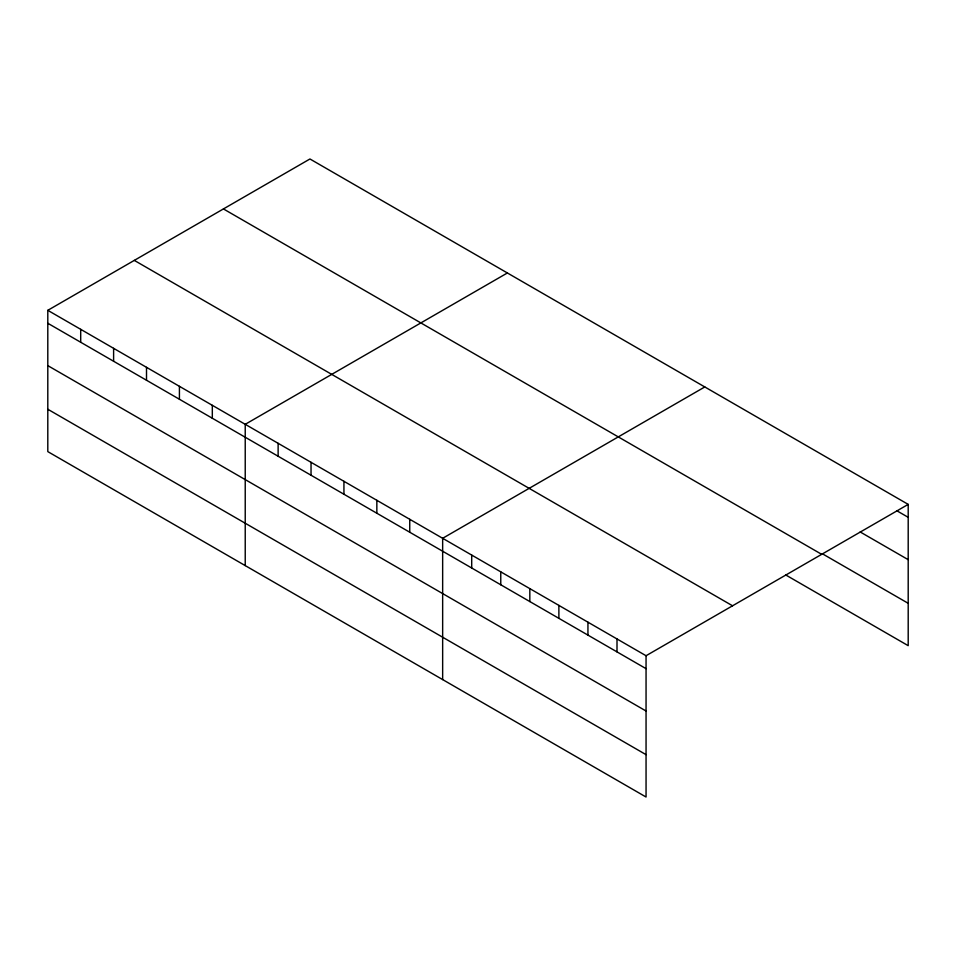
<?xml version="1.0" encoding="UTF-8"?>
<svg xmlns="http://www.w3.org/2000/svg" width="956" height="956" viewBox="0 0 956 956"><rect width="100%" height="100%" fill="white"/><g stroke="black" fill="none" stroke-linecap="round" stroke-linejoin="round"><path stroke-width="1.43" d="M646.053 711.013L646.053 655.732L47.8 310.33L47.8 451.614L646.053 797.017L646.053 711.013L47.8 365.622M785.653 574.915L908.2 645.67L908.2 504.386L309.947 158.983L47.8 310.33M507.373 272.974L245.226 424.321L245.226 565.594M704.787 386.953L442.652 538.3L442.652 679.573M646.053 655.732L908.2 504.386M896.824 510.755L908.2 517.316M860.185 531.954L908.2 559.666M822.291 553.715L908.2 603.308M223.441 208.934L821.694 554.337M134.306 260.391L732.559 605.793M47.8 323.259L646.053 668.662M47.8 409.252L646.053 754.654M617.002 638.955L617.002 651.884M587.94 622.177L587.94 635.107M558.878 605.411L558.878 618.329M529.827 588.633L529.827 601.563M500.765 571.855L500.765 584.785M471.702 555.077L471.702 568.007M409.742 519.299L409.742 532.229M376.843 500.311L376.843 513.229M343.933 481.31L343.933 494.24M311.035 462.31L311.035 475.24M278.124 443.309L278.124 456.239M212.316 405.32L212.316 418.25M179.417 386.32L179.417 399.25M146.507 367.331L146.507 380.249M113.609 348.331L113.609 361.26M80.698 329.33L80.698 342.26"/></g></svg>
